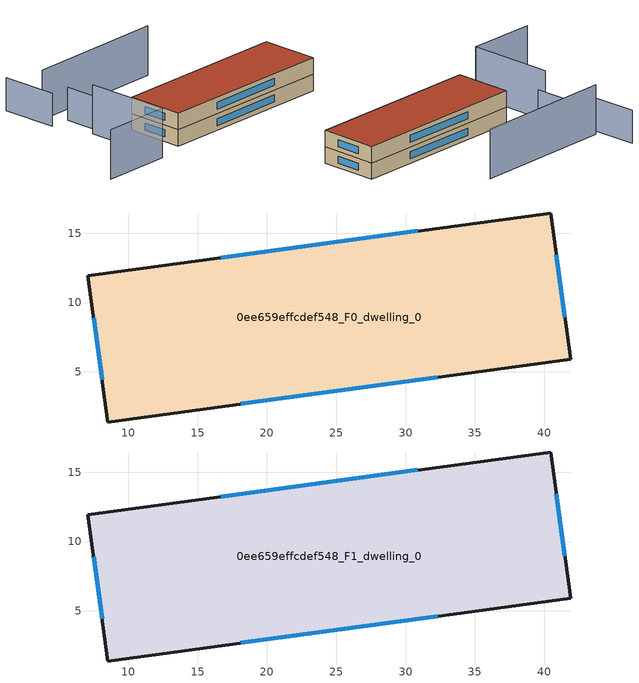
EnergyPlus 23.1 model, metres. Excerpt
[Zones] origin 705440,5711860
0ee659effcdef548_F0_dwelling_0
 floor ground (EU_floor_Construction): 40.46,16.46 41.9,5.92 8.53,1.39 7.09,11.94 z0
 wall outside (EU_wall_Construction): 8.53,1.39 41.9,5.92 40.46,16.46 7.09,11.94 8.53,1.39 z0:3
 window (EU_Window_Construction): 18.1,2.69 32.32,4.62 / 7.5,8.91 8.11,4.42 / 30.88,15.16 16.67,13.24 / 41.49,8.94 40.87,13.43 z0.86:2.14
0ee659effcdef548_F1_dwelling_0
 floor to 0ee659effcdef548_F0_dwelling_0 (EU_floor_Construction): 40.46,16.46 41.9,5.92 8.52,1.39 7.09,11.94 z3
 wall outside (EU_wall_Construction): 8.53,1.39 41.9,5.92 40.46,16.46 7.09,11.94 8.53,1.39 z3:6
 window (EU_Window_Construction): 18.1,2.69 32.32,4.62 / 7.5,8.91 8.11,4.42 / 30.88,15.16 16.67,13.24 / 41.49,8.94 40.87,13.43 z3.86:5.14
 roof outside (EU_roof_Construction): 41.9,5.92 40.46,16.46 7.09,11.94 8.53,1.39 z6
shading: 0.99,14.85 3.08,-0.84 / 3.08,-0.84 -9.63,-2.53 / 24.88,28.96 -1.52,25.19 z0:9; 1.72,22.33 2.68,15.07 / -3.58,32.24 -2.11,21.85 z0:6
[Building]
EU S2 Campaign: North Axis=0; Terrain=City; Solar Distribution=FullExterior
[Site:Location]
London: Latitude=51.5; Longitude=-0.5; Time Zone=0; Elevation=25
[SizingPeriod:WeatherFileDays]
AnnualSizingPeriod: Begin Month=1; Begin Day of Month=1; End Month=12; End Day of Month=31; Day of Week for Start Day=Monday; Use Weather File Daylight Saving Period=No; Use Weather File Rain and Snow Indicators=No
[MATERIAL]
EU_InternalMass_Material: Roughness=MediumRough; Thickness=0.1; Conductivity=1; Density=1800; Specific Heat=900; Thermal Absorptance=0.9; Solar Absorptance=0.7; Visible Absorptance=0.7
[MATERIAL:NOMASS] Roughness=MediumRough; Thermal Absorptance=0.9; Solar Absorptance=0.7; Visible Absorptance=0.7
Name | Thermal Resistance
EU_wall_NoMass | 3.33993
EU_roof_NoMass | 5.24846
EU_floor_NoMass | 4.08214
[WINDOWMATERIAL:SIMPLEGLAZINGSYSTEM]
EU_Window_SimpleGlazing: UFactor=1.72386; Solar Heat Gain Coefficient=0.72; Visible Transmittance=0.72
[CONSTRUCTION]
EU_wall_Construction: EU_wall_NoMass
EU_roof_Construction: EU_roof_NoMass
EU_floor_Construction: EU_floor_NoMass
EU_Window_Construction: EU_Window_SimpleGlazing
EU_InternalMass_Construction: EU_InternalMass_Material
[ZONE] Type=1; Multiplier=1; Ceiling Height=autocalculate; Volume=1075.61; Floor Area=autocalculate; Part of Total Floor Area=Yes
0ee659effcdef548_F0_dwelling_0; 0ee659effcdef548_F1_dwelling_0
[INTERNALMASS] Construction=EU_InternalMass_Construction; Surface Area=358.538
Name | Zone or ZoneList
0ee659effcdef548_F0_dwelling_0_EU_InternalMass | 0ee659effcdef548_F0_dwelling_0
0ee659effcdef548_F1_dwelling_0_EU_InternalMass | 0ee659effcdef548_F1_dwelling_0
[OTHEREQUIPMENT] Fuel Type=Electricity; Design Level Calculation Method=Watts/Area; Power per Zone Floor Area=1; Fraction Latent=0; Fraction Radiant=0; Fraction Lost=0; Carbon Dioxide Generation Rate=0; EndUse Subcategory=EU_Step8_InternalGains
Name | Zone or ZoneList or Space or SpaceList | Schedule
EU_Step8_InternalGain_0ee659effcdef548_F0_dwelling_0_f000 | 0ee659effcdef548_F0_dwelling_0 | EU_Step8_GainSchedule_0ee659effcdef548_F0_dwelling_0_f000
EU_Step8_InternalGain_0ee659effcdef548_F1_dwelling_0_f000 | 0ee659effcdef548_F1_dwelling_0 | EU_Step8_GainSchedule_0ee659effcdef548_F1_dwelling_0_f000
[ZONEVENTILATION:DESIGNFLOWRATE] Schedule=EU_AlwaysOn; Design Flow Rate Calculation Method=AirChanges/Hour; Air Changes per Hour=0.453648; Ventilation Type=Natural; Fan Pressure Rise=0; Fan Total Efficiency=1; Constant Term Coefficient=1; Temperature Term Coefficient=0; Velocity Term Coefficient=0; Velocity Squared Term Coefficient=0; Minimum Indoor Temperature=-100; Maximum Indoor Temperature=100; Delta Temperature=-100; Minimum Outdoor Temperature=-100; Maximum Outdoor Temperature=100; Maximum Wind Speed=40
Name | Zone or ZoneList or Space or SpaceList
EU_ConstantAir_0ee659effcdef548_F0_dwelling_0 | 0ee659effcdef548_F0_dwelling_0
EU_ConstantAir_0ee659effcdef548_F1_dwelling_0 | 0ee659effcdef548_F1_dwelling_0
[HVACTEMPLATE:THERMOSTAT] Constant Heating Setpoint=20; Constant Cooling Setpoint=50
EU_HeatOnly_0ee659effcdef548_F0_dwelling_0; EU_HeatOnly_0ee659effcdef548_F1_dwelling_0
[HVACTEMPLATE:ZONE:IDEALLOADSAIRSYSTEM] System Availability Schedule=EU_AlwaysOn; Maximum Heating Supply Air Temperature=50; Minimum Cooling Supply Air Temperature=13; Maximum Heating Supply Air Humidity Ratio=0.0156; Minimum Cooling Supply Air Humidity Ratio=0.0077; Heating Limit=NoLimit; Cooling Limit=NoLimit; Heating Availability Schedule=EU_AlwaysOn; Cooling Availability Schedule=EU_CoolingOff; Dehumidification Control Type=ConstantSensibleHeatRatio; Cooling Sensible Heat Ratio=0.7; Dehumidification Setpoint=60; Humidification Control Type=None; Humidification Setpoint=30; Outdoor Air Method=None; Outdoor Air Flow Rate per Person=0.00944; Outdoor Air Flow Rate per Zone Floor Area=0; Outdoor Air Flow Rate per Zone=0; Demand Controlled Ventilation Type=None; Outdoor Air Economizer Type=NoEconomizer; Heat Recovery Type=None; Sensible Heat Recovery Effectiveness=0.7; Latent Heat Recovery Effectiveness=0.65
Name | Template Thermostat
0ee659effcdef548_F0_dwelling_0 | EU_HeatOnly_0ee659effcdef548_F0_dwelling_0
0ee659effcdef548_F1_dwelling_0 | EU_HeatOnly_0ee659effcdef548_F1_dwelling_0
[SIZING:ZONE] Zone Cooling Design Supply Air Temperature Input Method=SupplyAirTemperature; Zone Cooling Design Supply Air Temperature=13; Zone Heating Design Supply Air Temperature Input Method=SupplyAirTemperature; Zone Heating Design Supply Air Temperature=50; Zone Cooling Design Supply Air Humidity Ratio=0.008; Zone Heating Design Supply Air Humidity Ratio=0.008; Cooling Design Air Flow Method=DesignDay; Cooling Design Air Flow Rate=0; Cooling Minimum Air Flow per Zone Floor Area=0.000762; Cooling Minimum Air Flow=0; Cooling Minimum Air Flow Fraction=0.2; Heating Design Air Flow Method=DesignDay; Heating Design Air Flow Rate=0; Heating Maximum Air Flow per Zone Floor Area=0.002032; Heating Maximum Air Flow=0.141576; Heating Maximum Air Flow Fraction=0.3; Account for Dedicated Outdoor Air System=No; Dedicated Outdoor Air System Control Strategy=NeutralSupplyAir; Dedicated Outdoor Air Low Setpoint Temperature for Design=autosize; Dedicated Outdoor Air High Setpoint Temperature for Design=autosize; Zone Load Sizing Method=Sensible Load Only No Latent Load; Zone Latent Cooling Design Supply Air Humidity Ratio Input Method=HumidityRatioDifference; Zone Cooling Design Supply Air Humidity Ratio Difference=0.005; Zone Latent Heating Design Supply Air Humidity Ratio Input Method=HumidityRatioDifference; Zone Humidification Design Supply Air Humidity Ratio Difference=0.005
0ee659effcdef548_F0_dwelling_0; 0ee659effcdef548_F1_dwelling_0
[SCHEDULE:CONSTANT]
Name | Hourly Value
EU_AlwaysOn | 1
EU_CoolingOff | 0
[SCHEDULE:FILE] Column Number=1; Rows to Skip at Top=0; Number of Hours of Data=8760; Column Separator=Comma; Interpolate to Timestep=No; Minutes per Item=60; Adjust Schedule for Daylight Savings=Yes
Name | File
EU_Step8_GainSchedule_0ee659effcdef548_F0_dwelling_0_f000 | ../../schedules/0ee659effcdef548/0ee659effcdef548_F0_dwelling_0_f000_gain.csv
EU_Step8_GainSchedule_0ee659effcdef548_F1_dwelling_0_f000 | ../../schedules/0ee659effcdef548/0ee659effcdef548_F1_dwelling_0_f000_gain.csv
